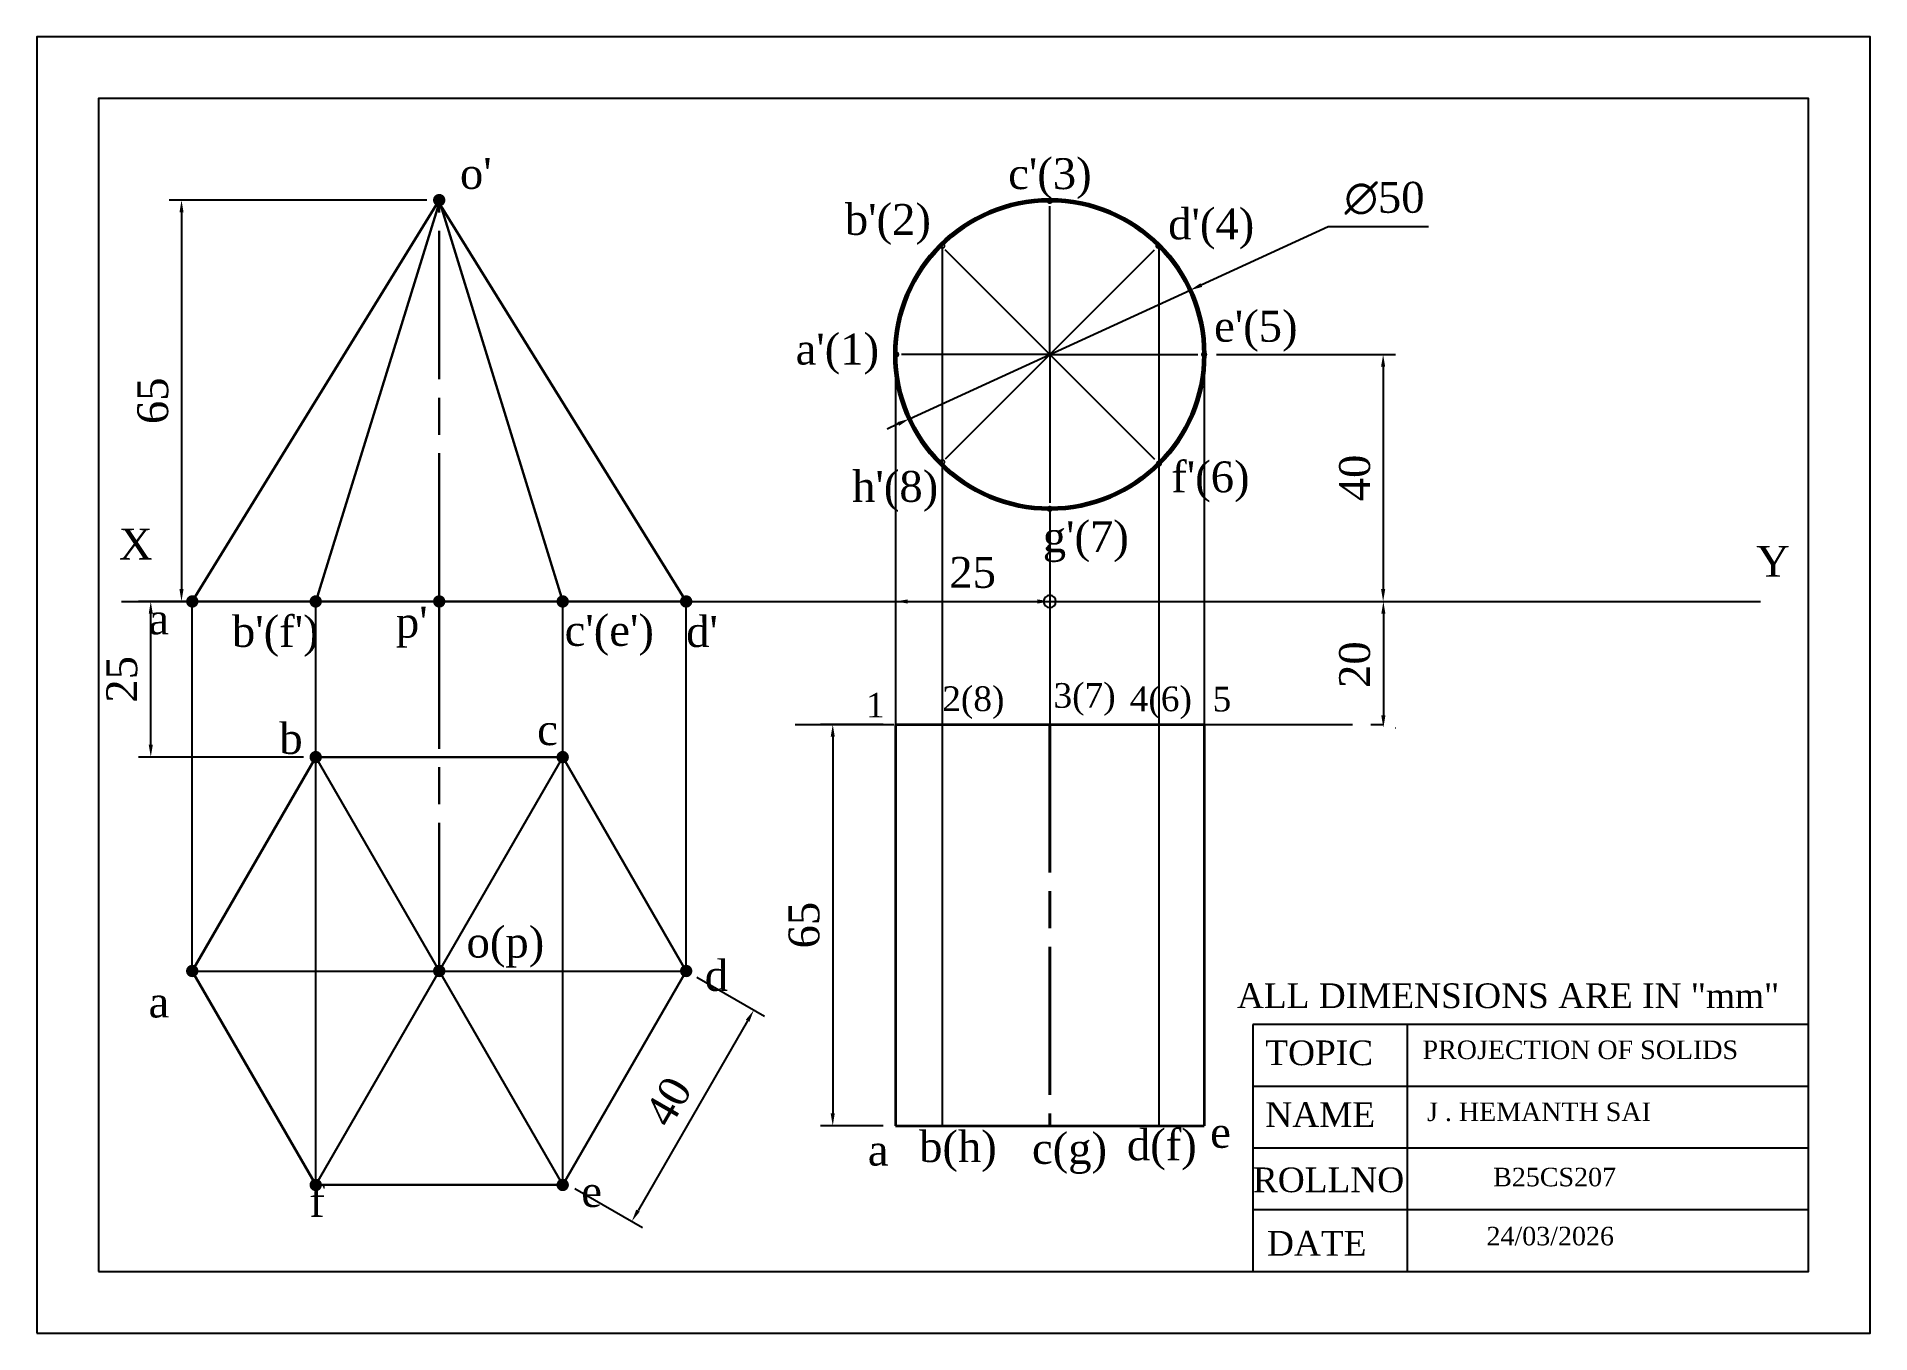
# Model space of a CAD drawing. Header units: millimetres. Extents: x 0 to 297, y 0 to 210.
import ezdxf

# ---------------------------------------------------------------- set-up
doc = ezdxf.new("R2010")
doc.units = ezdxf.units.MM
doc.linetypes.add('ACAD_ISO08W100', pattern=[36, 24, -3, 6, -3])
doc.styles.get("Standard").update_dxf_attribs({"font": 'BOOKOS.TTF', "height": 5})
doc.dimstyles.new('ISO-25', dxfattribs={"dimtxt": 5, "dimasz": 2, "dimexe": 2, "dimexo": 2, "dimgap": 2, "dimtad": 1, "dimtoh": 1, "dimdec": 0, "dimtxsty": 'Standard', "dimcen": 2, "dimadec": 0, "dimazin": 0, "dimtfac": 1, "dimtdec": 0, "dimtmove": 0, "dimatfit": 3, "dimfxl": 1, "dimarcsym": 0})

# ---------------------------------------------------------------- blocks, each defined once
blk = doc.blocks.new('*D1')
at = {"color": 0, "lineweight": -2, "transparency": 16777216}
for p, q in [((106.94, 57.68), (117.89, 51.35)), ((115.16, 50.62), (97.41, 19.88)), ((87.19, 23.47), (98.14, 17.14))]:
    blk.add_line(p, q, dxfattribs=at)
at = {"color": 0, "transparency": 16777216}
for points in [[(114.87, 50.79), (115.44, 50.45), (116.16, 52.35)], [(97.12, 20.04), (97.69, 19.71), (96.41, 18.14)]]:
    blk.add_solid(points, dxfattribs=at)
at = {"layer": 'Defpoints', "color": 0, "transparency": 16777216}
for p in [(105.2, 58.68), (85.45, 24.47), (96.41, 18.14)]:
    blk.add_point(p, dxfattribs=at)
at = {"color": 0, "transparency": 16777216, "insert": (102.31, 37.54), "char_height": 5, "attachment_point": 5, "rotation": 60}
blk.add_mtext('40', dxfattribs=at)
blk = doc.blocks.new('*D2')
at = {"color": 0, "lineweight": -2, "transparency": 16777216}
for p, q in [((43.2, 118.53), (16.48, 118.53)), ((18.48, 95.32), (18.48, 116.53)), ((43.2, 93.32), (16.48, 93.32))]:
    blk.add_line(p, q, dxfattribs=at)
at = {"color": 0, "transparency": 16777216}
for points in [[(18.15, 116.53), (18.81, 116.53), (18.48, 118.53)], [(18.15, 95.32), (18.81, 95.32), (18.48, 93.32)]]:
    blk.add_solid(points, dxfattribs=at)
at = {"layer": 'Defpoints', "color": 0, "transparency": 16777216}
for p in [(18.48, 118.53), (45.2, 118.53), (45.2, 93.32)]:
    blk.add_point(p, dxfattribs=at)
at = {"color": 0, "transparency": 16777216, "insert": (13.81, 105.92), "char_height": 5, "attachment_point": 5, "rotation": 90}
blk.add_mtext('25', dxfattribs=at)
blk = doc.blocks.new('*D3')
at = {"color": 0, "lineweight": -2, "transparency": 16777216}
for p, q in [((63.2, 183.53), (21.46, 183.53)), ((23.46, 181.53), (23.46, 120.53)), ((63.2, 118.53), (21.46, 118.53))]:
    blk.add_line(p, q, dxfattribs=at)
at = {"color": 0, "transparency": 16777216}
for points in [[(23.13, 181.53), (23.79, 181.53), (23.46, 183.53)], [(23.13, 120.53), (23.79, 120.53), (23.46, 118.53)]]:
    blk.add_solid(points, dxfattribs=at)
at = {"layer": 'Defpoints', "color": 0, "transparency": 16777216}
for p in [(65.2, 183.53), (23.46, 118.53), (65.2, 118.53)]:
    blk.add_point(p, dxfattribs=at)
at = {"color": 0, "transparency": 16777216, "insert": (18.83, 151.03), "char_height": 5, "attachment_point": 5, "rotation": 90}
blk.add_mtext('65', dxfattribs=at)
blk = doc.blocks.new('*D4')
at = {"color": 0, "lineweight": -2, "transparency": 16777216}
for p, q in [((191.1, 158.53), (220.09, 158.53)), ((218.09, 156.53), (218.09, 120.53)), ((191.1, 118.53), (220.09, 118.53))]:
    blk.add_line(p, q, dxfattribs=at)
at = {"color": 0, "transparency": 16777216}
for points in [[(217.75, 156.53), (218.42, 156.53), (218.09, 158.53)], [(217.75, 120.53), (218.42, 120.53), (218.09, 118.53)]]:
    blk.add_solid(points, dxfattribs=at)
at = {"layer": 'Defpoints', "color": 0, "transparency": 16777216}
for p in [(189.1, 158.53), (189.1, 118.53), (218.09, 118.53)]:
    blk.add_point(p, dxfattribs=at)
at = {"color": 0, "transparency": 16777216, "insert": (213.5, 138.53), "char_height": 5, "attachment_point": 5, "rotation": 90}
blk.add_mtext('40', dxfattribs=at)
blk = doc.blocks.new('*D9')
at = {"color": 0, "lineweight": -2, "transparency": 16777216}
blk.add_line((141.1, 118.53), (162.1, 118.53), dxfattribs=at)
at = {"color": 0, "transparency": 16777216}
for points in [[(141.1, 118.86), (141.1, 118.19), (139.1, 118.53)], [(162.1, 118.86), (162.1, 118.19), (164.1, 118.53)]]:
    blk.add_solid(points, dxfattribs=at)
at = {"layer": 'Defpoints', "color": 0, "transparency": 16777216}
for p in [(139.1, 118.53), (164.1, 118.53), (164.1, 118.53)]:
    blk.add_point(p, dxfattribs=at)
at = {"color": 0, "transparency": 16777216, "insert": (151.6, 123.2), "char_height": 5, "attachment_point": 5}
blk.add_mtext('25', dxfattribs=at)
blk = doc.blocks.new('*D14')
at = {"color": 0, "lineweight": -2, "transparency": 16777216}
for p, q in [((137.1, 98.61), (126.94, 98.61)), ((128.94, 96.61), (128.94, 35.61)), ((137.1, 33.61), (126.94, 33.61))]:
    blk.add_line(p, q, dxfattribs=at)
at = {"color": 0, "transparency": 16777216}
for points in [[(128.61, 96.61), (129.27, 96.61), (128.94, 98.61)], [(128.61, 35.61), (129.27, 35.61), (128.94, 33.61)]]:
    blk.add_solid(points, dxfattribs=at)
at = {"layer": 'Defpoints', "color": 0, "transparency": 16777216}
for p in [(139.1, 98.61), (128.94, 33.61), (139.1, 33.61)]:
    blk.add_point(p, dxfattribs=at)
at = {"color": 0, "transparency": 16777216, "insert": (124.31, 66.11), "char_height": 5, "attachment_point": 5, "rotation": 90}
blk.add_mtext('65', dxfattribs=at)
blk = doc.blocks.new('*D16')
at = {"color": 0, "linetype": 'ACAD_ISO08W100', "lineweight": -2, "transparency": 16777216}
for p, q in [((218.13, 116.53), (218.13, 100.07)), ((220.09, 118.53), (220.13, 118.53)), ((220.09, 98.07), (220.13, 98.07))]:
    blk.add_line(p, q, dxfattribs=at)
at = {"color": 0, "linetype": 'ACAD_ISO08W100', "transparency": 16777216}
for points in [[(217.79, 116.53), (218.46, 116.53), (218.13, 118.53)], [(217.79, 100.07), (218.46, 100.07), (218.13, 98.07)]]:
    blk.add_solid(points, dxfattribs=at)
at = {"layer": 'Defpoints', "color": 0, "linetype": 'ACAD_ISO08W100', "transparency": 16777216}
for p in [(218.09, 118.53), (218.09, 98.07), (218.13, 98.07)]:
    blk.add_point(p, dxfattribs=at)
at = {"color": 0, "linetype": 'ACAD_ISO08W100', "transparency": 16777216, "insert": (213.5, 108.3), "char_height": 5, "attachment_point": 5, "rotation": 90}
blk.add_mtext('20', dxfattribs=at)
blk = doc.blocks.new('*D17')
at = {"color": 0, "lineweight": -2, "transparency": 16777216}
for p, q in [((209.2, 179.19), (188.64, 169.78)), ((225.41, 179.19), (209.2, 179.19)), ((141.37, 148.11), (186.83, 168.94)), ((139.55, 147.28), (137.74, 146.45))]:
    blk.add_line(p, q, dxfattribs=at)
at = {"color": 0, "transparency": 16777216}
for points in [[(188.51, 170.08), (188.78, 169.47), (186.83, 168.94)], [(139.41, 147.58), (139.69, 146.98), (141.37, 148.11)]]:
    blk.add_solid(points, dxfattribs=at)
at = {"layer": 'Defpoints', "color": 0, "transparency": 16777216}
for p in [(186.83, 168.94), (141.37, 148.11)]:
    blk.add_point(p, dxfattribs=at)
at = {"color": 0, "transparency": 16777216, "insert": (218.31, 183.82), "char_height": 5, "attachment_point": 5}
blk.add_mtext('∅50', dxfattribs=at)
blk = doc.blocks.new('*U20')
at = {"linetype": 'ACAD_ISO08W100'}
blk.add_line((0, -12.44), (0, 12.44), dxfattribs=at)
blk = doc.blocks.new('*U21')
at = {"color": 0, "linetype": 'ByBlock', "lineweight": -2, "transparency": 16777216}
blk.add_blockref('*U20', (164.1, 170.97), dxfattribs=at)
for p, rotation in [((155.3, 167.32), 45.00000000000001), ((172.89, 167.32), 315), ((151.66, 158.53), 90), ((155.3, 149.73), 135), ((164.1, 146.09), 180), ((172.89, 149.73), 225.0000000000001), ((176.54, 158.53), 270)]:
    blk.add_blockref('*U20', p, dxfattribs=dict(at, rotation=rotation))

msp = doc.modelspace()

# ---------------------------------------------------------------- linework, layer by layer
at = {"color": 240, "lineweight": 30, "true_color": 0xed1f24}
for p, q in [((65.2, 183.53), (25.2, 118.53)), ((65.2, 183.03), (45.2, 118.53)), ((65.2, 183.53), (85.2, 118.53)), ((65.2, 183.03), (105.2, 118.53)), ((25.2, 118.53), (105.2, 118.53))]:
    msp.add_line(p, q, dxfattribs=at)
at = {"color": 152, "linetype": 'ACAD_ISO08W100', "lineweight": 30, "true_color": 0x2776bb}
for p, q in [((65.2, 118.53), (65.2, 183.53)), ((65.2, 58.68), (65.2, 118.53))]:
    msp.add_line(p, q, dxfattribs=at)
for p, q in [((146.68, 175.94), (146.68, 33.61)), ((181.78, 176.21), (181.78, 33.61)), ((139.1, 158.53), (139.1, 98.61)), ((189.1, 158.53), (189.1, 98.61)), ((164.1, 133.53), (164.1, 98.61)), ((13.72, 118.53), (279.19, 118.53)), ((25.2, 58.68), (25.2, 118.53)), ((45.2, 93.32), (45.2, 118.53)), ((45.2, 24.03), (45.2, 118.53)), ((85.2, 93.32), (85.2, 118.53)), ((85.2, 24.03), (85.2, 118.53)), ((105.2, 58.68), (105.2, 118.53)), ((85.2, 24.03), (45.2, 93.32)), ((45.2, 24.03), (85.2, 93.32)), ((25.2, 58.68), (105.2, 58.68)), ((287, 50), (197, 50)), ((197, 50), (197, 10)), ((222, 50), (222, 10)), ((287, 10), (287, 50)), ((287, 40), (197, 40)), ((287, 30), (197, 30)), ((287, 20), (197, 20)), ((197, 10), (287, 10))]:
    msp.add_line(p, q)
at = {"linetype": 'ACAD_ISO08W100'}
for p, q in [((122.88, 98.61), (138.81, 98.61)), ((189.1, 98.61), (218.1, 98.61))]:
    msp.add_line(p, q, dxfattribs=at)
at = {"color": 242, "lineweight": 35, "true_color": 0xcd2027}
for p, q in [((139.1, 98.61), (139.1, 33.61)), ((139.1, 98.61), (189.1, 98.61)), ((189.1, 98.61), (189.1, 33.61)), ((139.1, 33.61), (189.1, 33.61))]:
    msp.add_line(p, q, dxfattribs=at)
at = {"color": 175, "linetype": 'ACAD_ISO08W100', "lineweight": 40, "true_color": 0x4554a5}
msp.add_line((164.1, 98.61), (164.1, 33.61), dxfattribs=at)
for points in [[(0, 0), (297, 0), (297, 210), (0, 210)], [(10, 10), (287, 10), (287, 200), (10, 200)]]:
    msp.add_lwpolyline(points, close=True)
at = {"const_width": 1}
for points in [[(64.7, 183.53, 1), (65.7, 183.53, 1)], [(24.7, 118.53, 1), (25.7, 118.53, 1)], [(44.7, 118.53, 1), (45.7, 118.53, 1)], [(64.7, 118.53, 1), (65.7, 118.53, 1)], [(84.7, 118.53, 1), (85.7, 118.53, 1)], [(104.7, 118.53, 1), (105.7, 118.53, 1)], [(44.7, 93.32, 1), (45.7, 93.32, 1)], [(84.7, 93.32, 1), (85.7, 93.32, 1)], [(24.7, 58.68, 1), (25.7, 58.68, 1)], [(64.7, 58.68, 1), (65.7, 58.68, 1)], [(104.7, 58.68, 1), (105.7, 58.68, 1)], [(44.7, 24.03, 1), (45.7, 24.03, 1)], [(84.7, 24.03, 1), (85.7, 24.03, 1)]]:
    msp.add_lwpolyline(points, format="xyb", close=True, dxfattribs=at)
at = {"linetype": 'ACAD_ISO08W100', "const_width": 0.25}
for points in [[(163.72, 183.4, 1), (164.47, 183.4, 1)], [(146.31, 176.12, 1), (147.06, 176.12, 1)], [(181.31, 176.12, 1), (182.06, 176.12, 1)], [(138.85, 158.53, 1), (139.6, 158.53, 1)], [(188.72, 158.53, 1), (189.47, 158.53, 1)], [(146.31, 141.11, 1), (147.06, 141.11, 1)], [(181.4, 140.85, 1), (182.15, 140.85, 1)], [(163.72, 133.53, 1), (164.47, 133.53, 1)]]:
    msp.add_lwpolyline(points, format="xyb", close=True, dxfattribs=at)
msp.add_lwpolyline([(163.1, 118.53, 1), (165.1, 118.53, 1)], format="xyb", close=True)
at = {"color": 240, "lineweight": 30, "true_color": 0xed1f24}
msp.add_lwpolyline([(45.2, 24.03), (85.2, 24.03), (105.2, 58.68), (85.2, 93.32), (45.2, 93.32), (25.2, 58.68)], close=True, dxfattribs=at)
at = {"color": 242, "lineweight": 60, "true_color": 0xcd2027}
msp.add_circle((164.1, 158.53), 25, dxfattribs=at)

# ---------------------------------------------------------------- block references
at = {"linetype": 'ACAD_ISO08W100'}
msp.add_blockref('*U21', (0, 0), dxfattribs=at)

# ---------------------------------------------------------------- texts
at = {"char_height": 5, "attachment_point": 1}
for s, width, heights, insert in [("o'", 8.8944, [0], (68.56, 190.35)), ("c'(3)", 12.2033, [0], (157.36, 190.32)), ("b'(2)", 13.7078, [0], (130.9, 182.9)), ("d'(4)", 13.5895, [0], (183.27, 182.17)), ("e'(5)", 13.3897, [0], (190.71, 165.6)), ("a'(1)", 14.358, [5], (122.93, 161.9)), ("h'(8)", 17.0403, [0], (132.08, 139.66)), ("f'(6)", 12.5426, [0], (183.77, 141.21)), ("g'(7)", 13.3835, [0], (162.96, 131.53)), ('X', 8.8944, [0], (13.32, 130.32)), ('Y', 8.8944, [0], (278.51, 127.53)), ('a', 8.8944, [0], (18.1, 118.2)), ("b'(f')", 8.8944, [0], (31.63, 116.17)), ("p'", 8.8944, [0], (58.19, 117.69)), ("c'(e')", 8.8944, [0], (85.52, 116.34)), ("d'", 8.8944, [0], (105.2, 116.15)), ('b', 8.8944, [0], (39.31, 98.84)), ('c', 8.8944, [0], (81.06, 100.27)), ('o(p)', 8.8944, [0], (69.63, 65.86)), ('d', 8.8944, [0], (108.21, 60.46)), ('a', 8.8944, [0], (18.12, 56.15)), ('f', 8.8944, [0], (44.15, 23.86)), ('e', 8.8944, [0], (88.21, 25.47))]:
    msp.add_mtext_dynamic_manual_height_columns(s, width=width, gutter_width=25, heights=heights, dxfattribs=dict(at, insert=insert))
at = {"linetype": 'ACAD_ISO08W100', "attachment_point": 1}
for s, width, gutter_width, heights, insert, char_height in [('2(8)', 6.8309, 20, [0], (146.68, 104.78), 4), ('3(7)', 7.465, 20, [0], (164.7, 105.31), 4), ('4(6)', 5.8579, 20, [0], (177.05, 104.76), 4), ('5', 7.167, 20, [0], (190.47, 104.72), 4), ('1', 6.5115, 20, [0], (134.33, 103.74), 4), ('ALL DIMENSIONS ARE IN "mm"', 97.9009, 20, [0], (194.41, 56.68), 4), ('TOPIC', 25, 20, [0], (199, 47.43), 4), ('PROJECTION OF SOLIDS', 65, 15, [0], (224.47, 47.42), 3), ('NAME', 25, 20, [0], (199, 37.43), 4), ('J . HEMANTH SAI', 65, 15, [0], (225.2, 37.38), 3), ('b(h)', 11.6675, 25, [7.24], (142.93, 32.74), 5), ('c(g)', 10.1319, 25, [0], (161.21, 32.45), 5), ('\\pxt1;d(f)', 15.2232, 25, [0], (176.58, 33.03), 5), ('e', 5.1973, 25, [0], (190.07, 35.05), 5), ('a', 10.1611, 25, [0], (134.62, 32.17), 5), ('ROLLNO', 25, 20, [0], (197, 26.86), 4), ('B25CS207', 65, 15, [0], (235.92, 26.81), 3), ('DATE', 25, 20, [0], (199.28, 16.58), 4), ('24/03/2026', 65, 15, [0], (234.83, 17.25), 3)]:
    msp.add_mtext_dynamic_manual_height_columns(s, width=width, gutter_width=gutter_width, heights=heights, dxfattribs=dict(at, insert=insert, char_height=char_height))

# ---------------------------------------------------------------- dimensions: what is measured, and where the dimension line sits
dim = msp.add_diameter_dim_2p(p1=(141.37, 148.11), p2=(186.83, 168.94), dimstyle='ISO-25')
dim.commit()
dim.dimension.update_dxf_attribs({"geometry": '*D17', "text_midpoint": (218.31, 179.19), "dimtype": 163})
for base, p1, p2, picture, middle in [((23.46, 118.53), (65.2, 183.53), (65.2, 118.53), '*D3', (18.83, 151.03)), ((218.09, 118.53), (189.1, 158.53), (189.1, 118.53), '*D4', (213.5, 138.53)), ((18.48, 118.53), (45.2, 93.32), (45.2, 118.53), '*D2', (13.81, 105.92)), ((128.94, 33.61), (139.1, 98.61), (139.1, 33.61), '*D14', (124.31, 66.11))]:
    dim = msp.add_linear_dim(base=base, p1=p1, p2=p2, angle=90, dimstyle='ISO-25')
    dim.commit()
    dim.dimension.update_dxf_attribs({"geometry": picture, "text_midpoint": middle})
dim = msp.add_linear_dim(base=(164.1, 118.53), p1=(139.1, 118.53), p2=(164.1, 118.53), dimstyle='ISO-25')
dim.commit()
dim.dimension.update_dxf_attribs({"geometry": '*D9', "text_midpoint": (151.6, 123.2)})
at = {"linetype": 'ACAD_ISO08W100'}
dim = msp.add_linear_dim(base=(218.13, 98.07), p1=(218.09, 118.53), p2=(218.09, 98.07), angle=90, dimstyle='ISO-25', dxfattribs=at)
dim.commit()
dim.dimension.update_dxf_attribs({"geometry": '*D16', "text_midpoint": (213.5, 108.3)})
dim = msp.add_aligned_dim(p1=(105.204, 58.6755), p2=(85.454, 24.4675), distance=12.6464, dimstyle='ISO-25')
dim.commit()
dim.dimension.update_dxf_attribs({"geometry": '*D1', "text_midpoint": (102.3095, 37.5413)})

doc.saveas('drawing.dxf')
